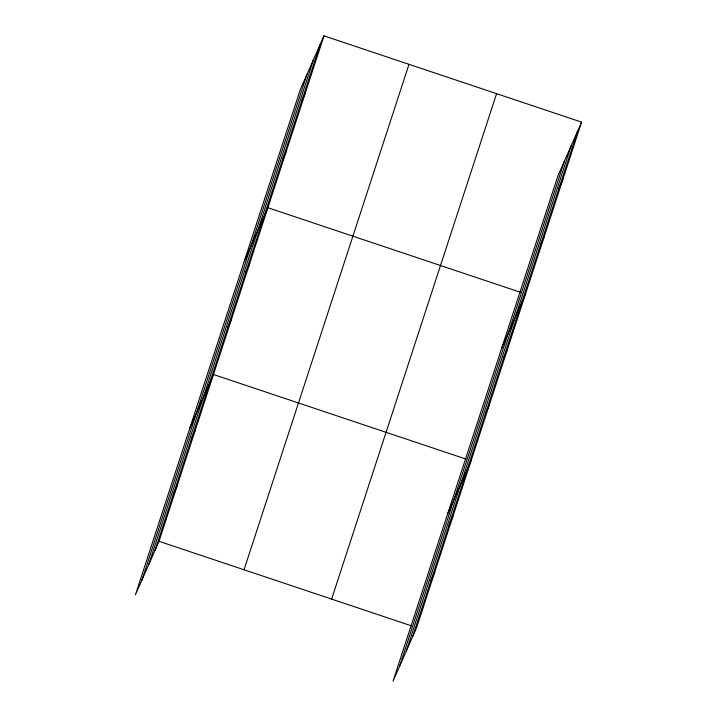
<?xml version="1.0" encoding="UTF-8"?>
<svg xmlns="http://www.w3.org/2000/svg" width="717" height="717" viewBox="0 0 717 717"><rect width="100%" height="100%" fill="white"/><g stroke="black" fill="none" stroke-linecap="round" stroke-linejoin="round"><path stroke-width="1.08" d="M141.903 580.134L306.849 74.685M148.589 564.96L313.544 59.511M155.087 550.226L320.042 44.777M323.976 35.85L300.351 89.419L135.405 594.868L159.031 541.299L323.976 35.85L581.595 122.132L416.649 627.581L393.024 681.15L557.969 175.701L581.595 122.132M244.04 569.773L408.995 64.324M331.63 599.107L496.585 93.658M399.521 666.416L564.467 160.966M406.207 651.242L571.162 145.793M412.705 636.508L577.66 131.059M301.346 102.056L305.29 93.138M282.65 159.344L286.594 150.418M244.273 261.275L267.898 207.706L520.327 292.249M245.814 272.227L249.749 263.3M227.674 327.83L231.609 318.904M189.835 428.067L213.46 374.498L465.898 459.05M191.376 439.028L195.32 430.101M173.236 494.622L177.171 485.696M558.964 188.347L562.908 179.42M540.268 245.626L544.212 236.7M501.891 347.557L525.516 293.988M503.433 358.509L507.367 349.582M485.292 414.112L489.227 405.186M447.453 514.349L471.078 460.78M448.994 525.31L452.938 516.383M430.854 580.904L434.789 571.978M159.031 541.299L411.459 625.842"/></g></svg>
